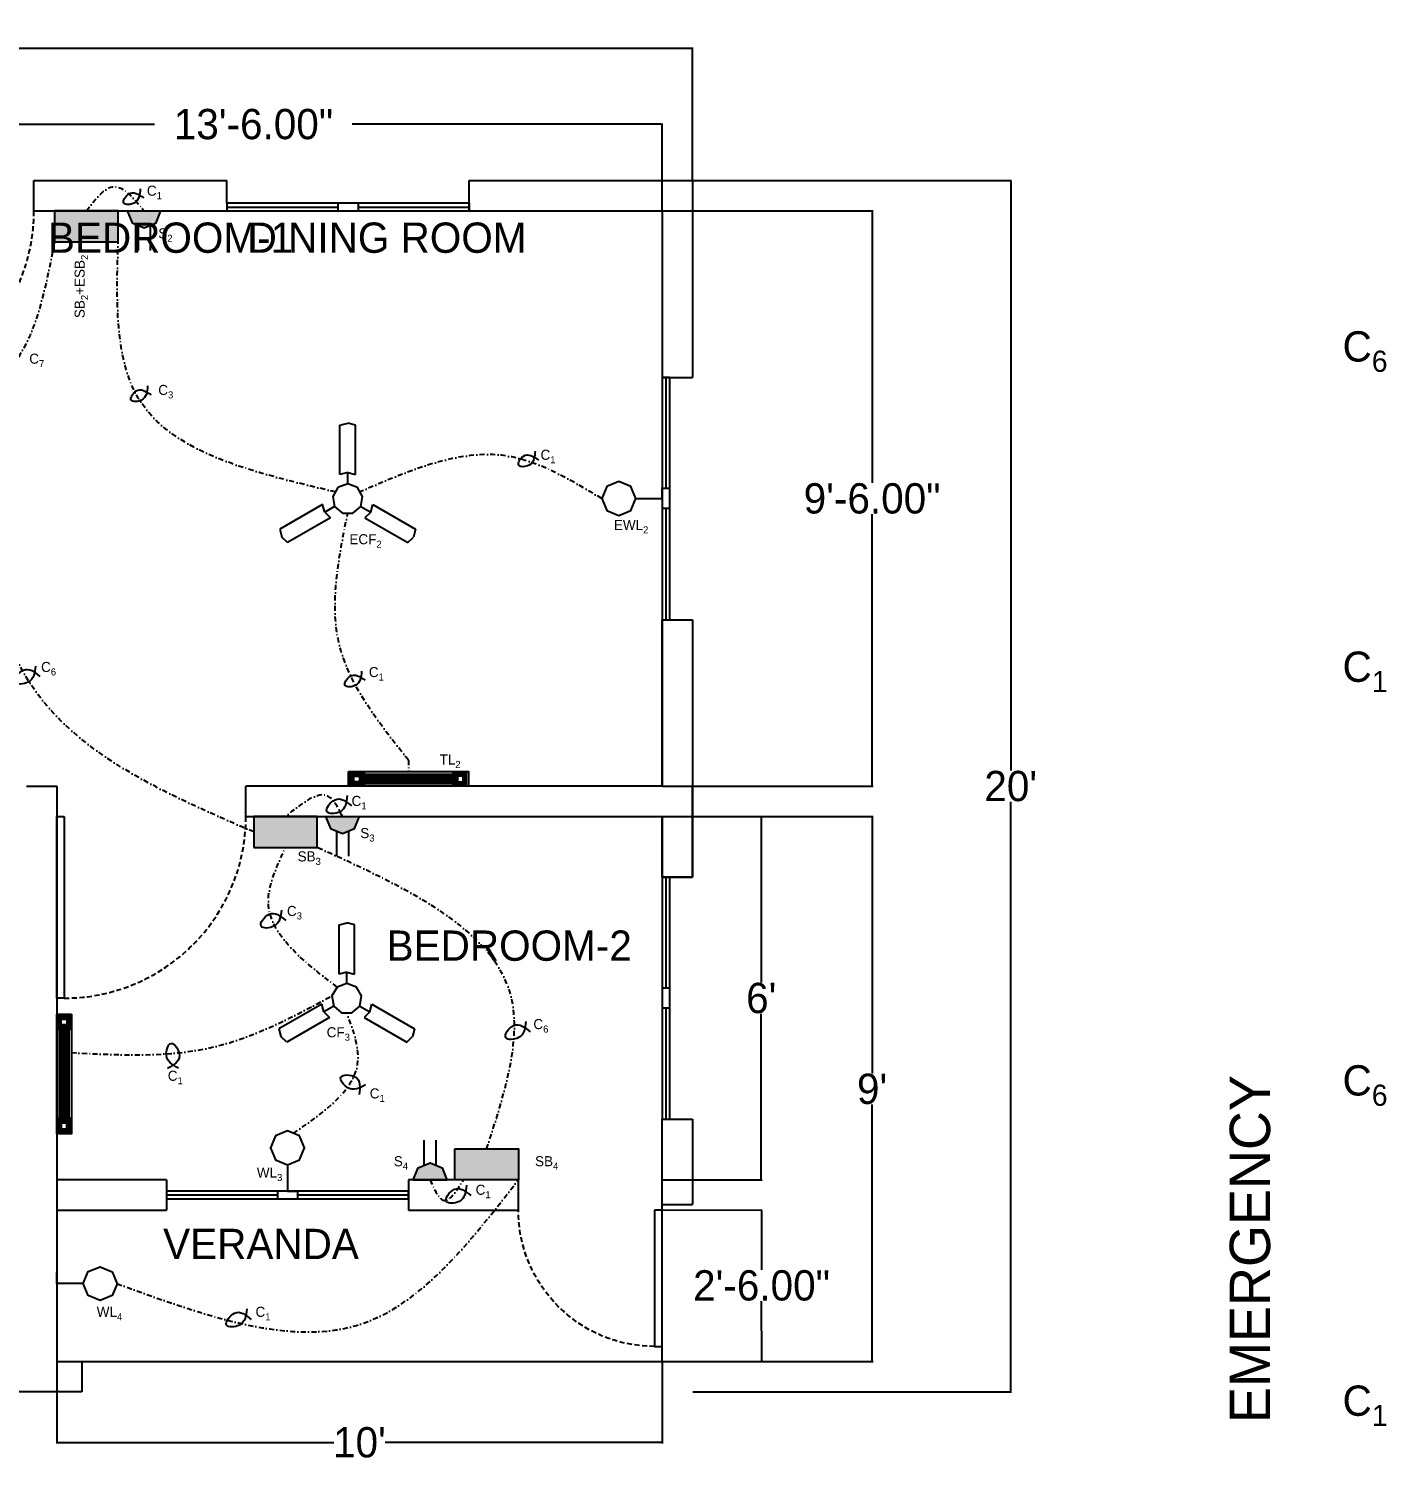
# Model space of a CAD drawing. Header units: inches. Extents: x 35 to 1065, y 19 to 332.
# Drawn here: x 270.5 to 539.5, y 48.1 to 332.2 of the extents above; entities that cross this region are included whole.
import ezdxf

# ---------------------------------------------------------------- set-up
doc = ezdxf.new("R2010")
doc.units = ezdxf.units.IN
doc.header["$MEASUREMENT"] = 0
doc.linetypes.add('DASHDOTX2', pattern=[2, 1, -0.5, 0, -0.5])
doc.linetypes.add('DASHEDX2', pattern=[1.5, 1, -0.5])
doc.layers.get('0').update_dxf_attribs({"color": 93})
for name, color, linetype in [('BEDROOM-1', 5, 'Continuous'), ('BEDROOM-2 WITH VERANDA', 6, 'Continuous'), ('DIMENSION', 52, 'Continuous'), ('DINING ROOM', 3, 'Continuous'), ('DOOR', 45, 'Continuous'), ('KITCHEN', 1, 'Continuous'), ('WALL', 26, 'Continuous'), ('WASHROOM', 125, 'Continuous'), ('WINDOW', 67, 'Continuous')]:
    doc.layers.add(name, color=color, linetype=linetype)
doc.layers.get('0').off()
doc.dimstyles.get("Standard").update_dxf_attribs({"dimtxt": 6, "dimasz": 0.18, "dimexe": 0.18, "dimexo": 0.0625, "dimgap": 0.09, "dimtad": 0, "dimtih": 1, "dimtoh": 1, "dimzin": 0, "dimdsep": 46, "dimlunit": 3, "dimtxsty": 'Standard', "dimcen": 0.09, "dimadec": 0, "dimazin": 0, "dimtfac": 1, "dimtofl": 0, "dimtmove": 0, "dimatfit": 3, "dimfxl": 1, "dimtolj": 1, "dimtzin": 0, "dimarcsym": 0})

# ---------------------------------------------------------------- blocks, each defined once
blk = doc.blocks.new('Wall Light')
at = {"color": 5}
for p, q in [((-5.24, 0), (0, 0)), ((-5.24, 0), (0, 0)), ((0, 0), (0, 2.2)), ((0, 0), (0, 2.2)), ((0, 0), (0, -2.2))]:
    blk.add_line(p, q, dxfattribs=at)
blk.add_lwpolyline([(-5.24, 0), (-6.23, 2.38), (-8.61, 3.36), (-10.98, 2.37), (-11.97, -0.01), (-10.98, -2.38), (-8.6, -3.36), (-6.23, -2.38)], close=True, dxfattribs=at)
blk = doc.blocks.new('Ceiling Fan')
at = {"color": 5}
for p, q in [((-1.61, 14.54), (-0.08, 14.96)), ((-1.61, 4.75), (-1.61, 14.54)), ((1.46, 14.54), (-0.08, 14.96)), ((1.46, 4.75), (1.46, 14.54)), ((-0.08, 5.17), (-1.61, 4.75)), ((-0.08, 2.9), (-0.08, 5.17)), ((-0.08, 5.17), (1.46, 4.75)), ((-0.08, 2.9), (-0.08, 5.17)), ((-5.04, -1.18), (-13.52, -6.08)), ((-4.63, -2.72), (-5.04, -1.18)), ((-2.67, -1.59), (-4.63, -2.72)), ((-2.67, -1.59), (-4.63, -2.72)), ((-4.63, -2.72), (-3.5, -3.84)), ((2.52, -1.59), (4.48, -2.72)), ((2.52, -1.59), (4.48, -2.72)), ((4.48, -2.72), (3.35, -3.84)), ((4.48, -2.72), (4.89, -1.18)), ((4.89, -1.18), (13.37, -6.08)), ((-3.5, -3.84), (-11.98, -8.74)), ((3.35, -3.84), (11.83, -8.74)), ((-13.52, -6.08), (-13.11, -7.62)), ((-11.98, -8.74), (-13.11, -7.62)), ((11.83, -8.74), (12.96, -7.62)), ((13.37, -6.08), (12.96, -7.62))]:
    blk.add_line(p, q, dxfattribs=at)
blk.add_lwpolyline([(-0.08, 2.9), (-2, 2.2), (-3.02, 0.43), (-2.67, -1.59), (-1.1, -2.9), (0.95, -2.9), (2.52, -1.59), (2.87, 0.43), (1.85, 2.2)], close=True, dxfattribs=at)
blk = doc.blocks.new('Tube Light')
at = {"color": 5}
for p, q in [((-15.62, 5.19), (-15.62, 0)), ((15.62, 5.19), (15.62, 0)), ((-15.62, 4.27), (15.62, 4.27)), ((-15.62, 3.92), (15.62, 3.92)), ((-15.62, 3.59), (15.62, 3.59)), ((-15.62, 3.29), (15.62, 3.29)), ((-15.62, 2.59), (15.62, 2.59)), ((-15.62, 1.89), (15.62, 1.89)), ((-15.62, 1.59), (15.62, 1.59)), ((-15.62, 1.26), (15.62, 1.26)), ((-15.62, 0.92), (15.62, 0.92))]:
    blk.add_line(p, q, dxfattribs=at)
for points in [[(-21.12, 5.19), (21.12, 5.19), (21.12, 0), (-21.12, 0)], [(-20.52, 4.84), (-16.02, 4.84), (-16.02, 0.35), (-20.52, 0.35)], [(-20.27, 4.59), (-16.27, 4.59), (-16.27, 0.6), (-20.27, 0.6)], [(-20.02, 4.34), (-16.52, 4.34), (-16.52, 0.85), (-20.02, 0.85)], [(-19.77, 4.09), (-16.77, 4.09), (-16.77, 1.1), (-19.77, 1.1)], [(-19.52, 3.84), (-17.02, 3.84), (-17.02, 1.35), (-19.52, 1.35)], [(-19.27, 3.59), (-17.27, 3.59), (-17.27, 1.6), (-19.27, 1.6)], [(20.52, 4.84), (16.02, 4.84), (16.02, 0.35), (20.52, 0.35)], [(20.27, 4.59), (16.27, 4.59), (16.27, 0.6), (20.27, 0.6)], [(20.02, 4.34), (16.52, 4.34), (16.52, 0.85), (20.02, 0.85)], [(19.77, 4.09), (16.77, 4.09), (16.77, 1.1), (19.77, 1.1)], [(19.52, 3.84), (17.02, 3.84), (17.02, 1.35), (19.52, 1.35)], [(19.27, 3.59), (17.27, 3.59), (17.27, 1.6), (19.27, 1.6)]]:
    blk.add_lwpolyline(points, close=True, dxfattribs=at)
blk = doc.blocks.new('SB')
h = blk.add_hatch(color=5)
h.set_gradient(color1=(175, 129, 70), one_color=1, tint=1, name='INVCURVED')
h.paths.add_polyline_path([(0, 6.12), (0, 0), (12.59, 0), (12.59, 6.12)])
at = {"color": 5}
blk.add_lwpolyline([(0, 6.12), (12.59, 6.12), (12.59, 0), (0, 0)], close=True, dxfattribs=at)
blk = doc.blocks.new('Socket')
h = blk.add_hatch(color=5)
h.set_gradient(color1=(14, 7, 14), one_color=1, tint=1, name='INVCYLINDER')
h.paths.add_polyline_path([(-2.37, -2.38), (0, -3.36), (0, 3.36), (-2.38, 2.37), (-3.36, 0)])
h = blk.add_hatch(color=5)
h.set_gradient(color1=(175, 129, 70), one_color=1, tint=1, name='INVCURVED')
h.paths.add_polyline_path([(-2.37, -2.38), (0, -3.36), (0, 3.36), (-2.38, 2.37), (-3.36, 0)])
at = {"color": 5}
for p, q in [((0, 3.36), (0, -3.36)), ((-2.87, 1.18), (-7.87, 1.18)), ((-2.86, -1.19), (-7.86, -1.19))]:
    blk.add_line(p, q, dxfattribs=at)
blk.add_lwpolyline([(0, 3.36), (-2.38, 2.37), (-3.36, 0), (-2.37, -2.38), (0.01, -3.36)], dxfattribs=at)
blk = doc.blocks.new('Door(Big)')
blk.add_lwpolyline([(-36, 1.5), (0, 1.5), (0, 0), (-36, 0)], close=True)
at = {"linetype": 'DASHEDX2'}
blk.add_arc((-36, 1.5), 36, 0, 90, dxfattribs=at)
blk = doc.blocks.new('Door(Small)')
blk.add_lwpolyline([(-27, 1.5), (0, 1.5), (0, 0), (-27, 0)], close=True)
at = {"linetype": 'DASHEDX2'}
blk.add_arc((-27, 1.5), 27, 0, 90, dxfattribs=at)
blk = doc.blocks.new('Window(Big)')
for p, q in [((0, 0.75), (22, 0.75)), ((22, 1.5), (22, 0)), ((26, 1.5), (26, 0)), ((26, 0.75), (48, 0.75))]:
    blk.add_line(p, q)
blk.add_lwpolyline([(0, 0), (48, 0), (48, 1.5), (0, 1.5)], close=True)
blk = doc.blocks.new('*D12')
at = {"layer": 'DIMENSION', "color": 0, "lineweight": -2}
for p, q in [((102.04, 302.16), (102.04, 328.45)), ((102.22, 328.27), (245.45, 328.27)), ((401.86, 328.27), (258.63, 328.27)), ((402.04, 302.16), (402.04, 328.45))]:
    blk.add_line(p, q, dxfattribs=at)
at = {"layer": 'DIMENSION', "color": 0}
for points in [[(102.22, 328.3), (102.22, 328.24), (102.04, 328.27)], [(401.86, 328.3), (401.86, 328.24), (402.04, 328.27)]]:
    blk.add_solid(points, dxfattribs=at)
at = {"layer": 'DIMENSION', "color": 0, "insert": (252.04, 328.27), "char_height": 6, "attachment_point": 5}
blk.add_mtext("\\A1;25'", dxfattribs=at)
blk = doc.blocks.new('*D15')
at = {"layer": 'DIMENSION', "color": 0, "lineweight": -2}
for p, q in [((396.1, 176.09), (437.82, 176.09)), ((437.64, 175.91), (437.64, 125.18)), ((437.64, 68.27), (437.64, 119)), ((396.1, 68.09), (437.82, 68.09))]:
    blk.add_line(p, q, dxfattribs=at)
at = {"layer": 'DIMENSION', "color": 0}
for points in [[(437.61, 175.91), (437.67, 175.91), (437.64, 176.09)], [(437.61, 68.27), (437.67, 68.27), (437.64, 68.09)]]:
    blk.add_solid(points, dxfattribs=at)
at = {"layer": 'DIMENSION', "color": 0, "insert": (437.64, 122.09), "char_height": 6, "attachment_point": 5}
blk.add_mtext("\\A1;9'", dxfattribs=at)
blk = doc.blocks.new('*D16')
at = {"layer": 'DIMENSION', "color": 0, "lineweight": -2}
for p, q in [((396.1, 296.09), (437.82, 296.09)), ((437.64, 295.91), (437.64, 242.18)), ((437.64, 182.27), (437.64, 236)), ((396.1, 182.09), (437.82, 182.09))]:
    blk.add_line(p, q, dxfattribs=at)
at = {"layer": 'DIMENSION', "color": 0}
for points in [[(437.61, 295.91), (437.67, 295.91), (437.64, 296.09)], [(437.61, 182.27), (437.67, 182.27), (437.64, 182.09)]]:
    blk.add_solid(points, dxfattribs=at)
at = {"layer": 'DIMENSION', "color": 0, "insert": (437.64, 239.09), "char_height": 6, "attachment_point": 5}
blk.add_mtext('\\A1;9\'-6.00"', dxfattribs=at)
blk = doc.blocks.new('*D17')
at = {"layer": 'DIMENSION', "color": 0, "lineweight": -2}
for p, q in [((402.1, 302.09), (465.29, 302.09)), ((465.11, 301.91), (465.11, 185.18)), ((465.11, 62.27), (465.11, 179)), ((402.1, 62.09), (465.29, 62.09))]:
    blk.add_line(p, q, dxfattribs=at)
at = {"layer": 'DIMENSION', "color": 0}
for points in [[(465.08, 301.91), (465.14, 301.91), (465.11, 302.09)], [(465.08, 62.27), (465.14, 62.27), (465.11, 62.09)]]:
    blk.add_solid(points, dxfattribs=at)
at = {"layer": 'DIMENSION', "color": 0, "insert": (465.11, 182.09), "char_height": 6, "attachment_point": 5}
blk.add_mtext("\\A1;20'", dxfattribs=at)
blk = doc.blocks.new('*D18')
at = {"layer": 'DIMENSION', "color": 0, "lineweight": -2}
for p, q in [((396.1, 98.09), (415.88, 98.14)), ((415.7, 97.96), (415.73, 86.23)), ((415.77, 68.32), (415.74, 80.05)), ((396.16, 68.09), (415.95, 68.14))]:
    blk.add_line(p, q, dxfattribs=at)
at = {"layer": 'DIMENSION', "color": 0}
for points in [[(415.73, 97.96), (415.67, 97.96), (415.7, 98.14)], [(415.8, 68.32), (415.74, 68.32), (415.77, 68.14)]]:
    blk.add_solid(points, dxfattribs=at)
at = {"layer": 'DIMENSION', "color": 0, "insert": (415.73, 83.14), "char_height": 6, "attachment_point": 5}
blk.add_mtext('\\A1;2\'-6.00"', dxfattribs=at)
blk = doc.blocks.new('*D19')
at = {"layer": 'DIMENSION', "color": 0, "lineweight": -2}
for p, q in [((396.16, 176.09), (415.85, 176.09)), ((415.67, 175.91), (415.67, 143.18)), ((415.67, 104.27), (415.67, 137)), ((396.16, 104.09), (415.85, 104.09))]:
    blk.add_line(p, q, dxfattribs=at)
at = {"layer": 'DIMENSION', "color": 0}
for points in [[(415.64, 175.91), (415.7, 175.91), (415.67, 176.09)], [(415.64, 104.27), (415.7, 104.27), (415.67, 104.09)]]:
    blk.add_solid(points, dxfattribs=at)
at = {"layer": 'DIMENSION', "color": 0, "insert": (415.67, 140.09), "char_height": 6, "attachment_point": 5}
blk.add_mtext("\\A1;6'", dxfattribs=at)
blk = doc.blocks.new('*D20')
at = {"layer": 'DIMENSION', "color": 0, "lineweight": -2}
for p, q in [((276.04, 68.03), (276.04, 51.87)), ((396.04, 68.03), (396.04, 51.87)), ((276.22, 52.05), (330.95, 52.05)), ((395.86, 52.05), (341.13, 52.05))]:
    blk.add_line(p, q, dxfattribs=at)
at = {"layer": 'DIMENSION', "color": 0}
for points in [[(276.22, 52.08), (276.22, 52.02), (276.04, 52.05)], [(395.86, 52.08), (395.86, 52.02), (396.04, 52.05)]]:
    blk.add_solid(points, dxfattribs=at)
at = {"layer": 'DIMENSION', "color": 0, "insert": (336.04, 52.05), "char_height": 6, "attachment_point": 5}
blk.add_mtext("\\A1;10'", dxfattribs=at)
blk = doc.blocks.new('*D28')
at = {"layer": 'DIMENSION', "color": 0, "lineweight": -2}
for p, q in [((234.04, 296.16), (234.04, 313.44)), ((234.22, 313.26), (295.45, 313.26)), ((395.86, 313.26), (334.63, 313.26)), ((396.04, 296.16), (396.04, 313.44))]:
    blk.add_line(p, q, dxfattribs=at)
at = {"layer": 'DIMENSION', "color": 0}
for points in [[(234.22, 313.29), (234.22, 313.23), (234.04, 313.26)], [(395.86, 313.29), (395.86, 313.23), (396.04, 313.26)]]:
    blk.add_solid(points, dxfattribs=at)
at = {"layer": 'DIMENSION', "color": 0, "insert": (315.04, 313.26), "char_height": 6, "attachment_point": 5}
blk.add_mtext('\\A1;13\'-6.00"', dxfattribs=at)

msp = doc.modelspace()

# ---------------------------------------------------------------- linework, layer by layer
at = {"layer": 'BEDROOM-2 WITH VERANDA'}
for p, q in [((396.04, 215.094), (402.04, 215.094)), ((313.54, 176.094), (313.54, 182.094))]:
    msp.add_line(p, q, dxfattribs=at)
at = {"layer": 'BEDROOM-2 WITH VERANDA', "color": 5}
for p, q in [((327.691, 176.094), (315.099, 176.094)), ((315.099, 176.094), (315.099, 169.971)), ((327.691, 169.971), (327.691, 176.094)), ((315.099, 169.971), (327.691, 169.971))]:
    msp.add_line(p, q, dxfattribs=at)
at = {"layer": 'BEDROOM-2 WITH VERANDA', "color": 6, "linetype": 'DASHDOTX2'}
for points in [[(315.099, 173.033), (270.558, 202.859), (251.917, 241.059), (240.16, 251.221)], [(332.663, 176.094), (329.994, 180.021), (321.395, 176.094)], [(331.603, 142.296), (317.993, 159.045), (321.395, 169.971)], [(361.244, 110.217), (366.112, 140.332), (327.691, 169.971)], [(278.957, 129.303), (307.256, 130.452), (330.579, 140.523)], [(322.972, 113.318), (335.749, 127.624), (333.527, 137.191)], [(288.005, 83.519), (336.78, 75.664), (367.54, 104.094)], [(350.028, 104.094), (352.841, 99.996), (356.665, 104.094)]]:
    msp.add_spline(points, degree=3, dxfattribs=at)
at = {"layer": 'BEDROOM-2 WITH VERANDA', "color": 6}
for points in [[(271.837, 205.899), (270.368, 202.696), (267.83, 202.696), (269.433, 205.098), (272.696, 203.846)], [(333.621, 180.227), (332.152, 177.025), (329.613, 177.025), (331.217, 179.427), (334.48, 178.175)], [(320.561, 157.553), (319.091, 154.351), (316.553, 154.351), (318.156, 156.752), (321.42, 155.501)], [(369.037, 135.471), (367.567, 132.268), (365.029, 132.268), (366.632, 134.67), (369.895, 133.418)], [(300.208, 126.205), (297.772, 128.75), (298.706, 131.11), (300.349, 128.736), (297.984, 126.162)], [(337.234, 122.889), (333.755, 122.332), (332.345, 124.443), (335.233, 124.444), (336.005, 121.035)], [(357.265, 103.015), (355.795, 99.812), (353.257, 99.812), (354.86, 102.214), (358.123, 100.962)], [(313.711, 78.503), (312.241, 75.301), (309.703, 75.301), (311.306, 77.702), (314.569, 76.451)]]:
    msp.add_spline(points, degree=3, dxfattribs=at)
at = {"layer": 'DINING ROOM'}
msp.add_line((309.79, 297.594), (309.79, 296.094), dxfattribs=at)
at = {"layer": 'DINING ROOM', "color": 3, "linetype": 'DASHDOTX2'}
for points in [[(281.92, 296.094), (287.428, 300.897), (293.345, 296.094)], [(331.278, 240.41), (292.267, 258.929), (288.216, 289.971)], [(384.074, 239.088), (365.068, 247.547), (336.149, 240.41)], [(345.741, 187.281), (331.955, 210.588), (333.714, 236.191)], [(345.741, 187.281), (345.741, 185.012)]]:
    msp.add_spline(points, degree=3, dxfattribs=at)
at = {"layer": 'DINING ROOM', "color": 3}
for points in [[(292.592, 300.458), (291.391, 297.659), (289.339, 297.659), (290.29, 299.458), (293.293, 298.658)], [(294.065, 261.416), (292.864, 258.617), (290.812, 258.617), (291.763, 260.417), (294.766, 259.617)], [(370.849, 248.504), (369.648, 245.705), (367.596, 245.705), (368.547, 247.505), (371.55, 246.705)], [(336.455, 204.879), (335.254, 202.08), (333.202, 202.08), (334.153, 203.879), (337.156, 203.079)]]:
    msp.add_spline(points, degree=3, dxfattribs=at)
at = {"layer": 'DINING ROOM', "color": 5, "linetype": 'DASHDOTX2'}
msp.add_spline([(275.624, 289.971), (264.34, 262.614), (240.16, 257.538)], degree=3, dxfattribs=at)
at = {"layer": 'WALL'}
for p, q in [((271.54, 296.094), (271.54, 302.094)), ((271.54, 302.094), (309.79, 302.094)), ((309.79, 297.594), (309.79, 302.094)), ((357.79, 297.594), (357.79, 302.094)), ((357.79, 302.094), (402.04, 302.094)), ((402.04, 302.094), (402.04, 263.094)), ((271.54, 296.094), (309.79, 296.094)), ((357.79, 297.594), (357.79, 296.094)), ((357.79, 296.094), (396.04, 296.094)), ((396.04, 296.094), (396.04, 263.094)), ((396.04, 263.094), (402.04, 263.094)), ((396.04, 215.094), (402.04, 215.094)), ((396.04, 182.094), (396.04, 215.094)), ((396.04, 215.094), (396.04, 182.094)), ((402.04, 215.094), (402.04, 182.094)), ((402.04, 215.094), (402.04, 164.094)), ((270.04, 182.094), (276.04, 182.094)), ((270.04, 182.094), (276.04, 182.094)), ((276.04, 182.094), (276.04, 176.094)), ((276.04, 182.094), (276.04, 68.094)), ((276.04, 182.094), (276.04, 68.094)), ((396.04, 182.094), (313.54, 182.094)), ((396.04, 182.094), (313.54, 182.094)), ((313.54, 176.094), (313.54, 182.094)), ((402.04, 182.094), (402.04, 176.094)), ((402.04, 164.094), (402.04, 182.094)), ((276.04, 176.094), (277.54, 176.094)), ((313.54, 176.094), (396.04, 176.094)), ((313.54, 176.094), (396.04, 176.094)), ((396.04, 176.094), (396.04, 164.094)), ((396.04, 176.094), (396.04, 164.094)), ((396.04, 164.094), (396.04, 176.094)), ((402.04, 164.094), (402.04, 176.094)), ((396.04, 164.094), (402.04, 164.094)), ((396.04, 164.094), (402.04, 164.094)), ((402.04, 164.094), (396.04, 164.094)), ((396.04, 116.094), (402.04, 116.094)), ((396.04, 68.094), (396.04, 116.094)), ((402.04, 116.094), (402.04, 99.176)), ((297.79, 104.094), (276.04, 104.094)), ((297.79, 104.094), (297.79, 98.094)), ((367.54, 104.094), (345.79, 104.094)), ((345.79, 104.094), (345.79, 98.094)), ((367.54, 98.094), (367.54, 104.094)), ((276.04, 98.094), (297.79, 98.094)), ((345.79, 98.094), (367.54, 98.094)), ((396.04, 99.176), (402.04, 99.176)), ((276.04, 68.094), (396.04, 68.094)), ((276.04, 68.094), (281.019, 68.094)), ((281.019, 68.094), (281.019, 62.094)), ((281.019, 68.094), (281.019, 62.094)), ((281.019, 62.094), (246.04, 62.094)), ((281.019, 62.094), (246.04, 62.094))]:
    msp.add_line(p, q, dxfattribs=at)

# ---------------------------------------------------------------- block references
at = {"layer": 'BEDROOM-2 WITH VERANDA', "color": 6, "linetype": 'DASHDOTX2', "xscale": -1, "rotation": 180}
msp.add_blockref('SB', (315.099, 176.094), dxfattribs=at)
at = {"layer": 'BEDROOM-2 WITH VERANDA', "color": 6}
for name, p, rotation in [('Socket', (332.663, 176.094), 90), ('Wall Light', (321.79, 101.844), 270)]:
    msp.add_blockref(name, p, dxfattribs=dict(at, rotation=rotation))
msp.add_blockref('Ceiling Fan', (333.603, 140.094), dxfattribs=at)
at = {"layer": 'BEDROOM-2 WITH VERANDA', "color": 6, "xscale": 0.5625, "yscale": 0.5625, "zscale": 0.5625, "rotation": 270}
msp.add_blockref('Tube Light', (276.04, 125.066), dxfattribs=at)
at = {"layer": 'BEDROOM-2 WITH VERANDA', "color": 6, "xscale": -1, "rotation": 90}
msp.add_blockref('Socket', (350.028, 104.094), dxfattribs=at)
at = {"layer": 'BEDROOM-2 WITH VERANDA', "color": 6, "linetype": 'DASHDOTX2'}
msp.add_blockref('SB', (354.947, 104.094), dxfattribs=at)
at = {"layer": 'BEDROOM-2 WITH VERANDA', "color": 6, "xscale": -1}
msp.add_blockref('Wall Light', (276.04, 83.525), dxfattribs=at)
at = {"layer": 'DINING ROOM', "color": 3, "xscale": -1, "rotation": 180}
msp.add_blockref('SB', (275.624, 296.094), dxfattribs=at)
at = {"layer": 'DINING ROOM', "color": 3, "rotation": 90}
msp.add_blockref('Socket', (293.345, 296.094), dxfattribs=at)
at = {"layer": 'DINING ROOM', "color": 3}
for name, p in [('Ceiling Fan', (333.79, 239.094)), ('Wall Light', (396.04, 239.094))]:
    msp.add_blockref(name, p, dxfattribs=at)
at = {"layer": 'DINING ROOM', "color": 3, "xscale": 0.5625, "yscale": 0.5625, "zscale": 0.5625}
msp.add_blockref('Tube Light', (345.741, 182.094), dxfattribs=at)
at = {"layer": 'DOOR', "rotation": 270}
for p in [(234.04, 260.094), (276.04, 140.094)]:
    msp.add_blockref('Door(Big)', p, dxfattribs=at)
at = {"layer": 'DOOR', "xscale": -1, "rotation": 90}
msp.add_blockref('Door(Small)', (396.04, 71.094), dxfattribs=at)
at = {"layer": 'WINDOW', "color": 5}
msp.add_blockref('Window(Big)', (309.79, 296.094), dxfattribs=at)
at = {"layer": 'WINDOW', "rotation": 270}
for p in [(396.04, 263.094), (396.04, 164.094)]:
    msp.add_blockref('Window(Big)', p, dxfattribs=at)
at = {"layer": 'WINDOW'}
msp.add_blockref('Window(Big)', (297.79, 100.344), dxfattribs=at)

# ---------------------------------------------------------------- texts
at = {"layer": 'BEDROOM-1', "color": 5, "linetype": 'DASHDOTX2', "insert": (136.308, 293.79), "char_height": 6, "width": 7.39382, "attachment_point": 1}
msp.add_mtext('\\pi138;BEDROOM-1', dxfattribs=at)
at = {"layer": 'BEDROOM-1', "color": 5, "char_height": 6, "width": 18.57425, "attachment_point": 1}
for s, insert in [('\\A1;C{\\H0.7x;\\S^ 6;}', (530.876, 272.243)), ('\\A1;C{\\H0.7x;\\S^ 1;}', (530.876, 208.775)), ('\\A1;C{\\H0.7x;\\S^ 6;}', (530.876, 126.803)), ('\\A1;C{\\H0.7x;\\S^ 1;}', (530.876, 63.336))]:
    msp.add_mtext(s, dxfattribs=dict(at, insert=insert))
at = {"layer": 'BEDROOM-1', "color": 5, "insert": (508.515, 55.911), "char_height": 8, "width": 35.9522, "attachment_point": 1, "rotation": 90}
msp.add_mtext('EMERGENCY', dxfattribs=at)
at = {"layer": 'BEDROOM-2 WITH VERANDA', "color": 5, "char_height": 6, "width": 31.93423, "attachment_point": 1}
for s, insert in [('\\A1;C{\\H0.7x;\\S^ 6;}', (530.876, 272.243)), ('\\A1;C{\\H0.7x;\\S^ 1;}', (530.876, 208.775))]:
    msp.add_mtext(s, dxfattribs=dict(at, insert=insert))
at = {"layer": 'BEDROOM-2 WITH VERANDA', "color": 6, "linetype": 'DASHDOTX2', "attachment_point": 1}
for s, insert, char_height, width in [('\\A1;C{\\H0.7x;\\S^ 6;}', (272.95, 206.719), 2, 11.6255), ('\\A1;C{\\H0.7x;\\S^ 1;}', (334.48, 180.175), 2, 11.6255), ('\\A1;S{\\H0.7x;\\S^ 3;}', (336.209, 173.805), 2, 11.6255), ('\\A1;SB{\\H0.7x;\\S^ 3;}', (323.78, 169.183), 2, 11.6255), ('\\A1;C{\\H0.7x;\\S^ 3;}', (321.674, 158.374), 2, 11.6255), ('BEDROOM-2', (341.425, 153.503), 6, 37.25281), ('\\A1;CF{\\H0.7x;\\S^ 3;}', (329.547, 134.337), 2, 11.6255), ('\\A1;C{\\H0.7x;\\S^ 6;}', (370.516, 135.955), 2, 11.6255), ('\\A1;C{\\H0.7x;\\S^ 1;}', (298.056, 125.719), 2, 11.6255), ('\\A1;C{\\H0.7x;\\S^ 1;}', (338.083, 122.219), 2, 11.6255), ('\\A1;S{\\H0.7x;\\S^ 4;}', (342.852, 108.791), 2, 11.6255), ('\\A1;SB{\\H0.7x;\\S^ 4;}', (370.843, 108.791), 2, 11.6255), ('\\A1;WL{\\H0.7x;\\S^ 3;}', (315.704, 106.537), 2, 11.6255), ('\\A1;C{\\H0.7x;\\S^ 1;}', (359.073, 103.124), 2, 11.6255), ('VERANDA', (297.136, 94.394), 6, 50.35374), ('\\A1;WL{\\H0.7x;\\S^ 4;}', (283.978, 78.942), 2, 11.6255), ('\\A1;C{\\H0.7x;\\S^ 1;}', (315.443, 78.942), 2, 11.6255)]:
    msp.add_mtext(s, dxfattribs=dict(at, insert=insert, char_height=char_height, width=width))
at = {"layer": 'DINING ROOM', "color": 3, "linetype": 'DASHDOTX2', "attachment_point": 1}
for s, insert, char_height, width in [('\\A1;C{\\H0.7x;\\S^ 1;}', (293.918, 301.099), 2, 14.66125), ('\\A1;S{\\H0.7x;\\S^ 2;}', (296.175, 292.651), 2, 14.66125), ('DINING ROOM', (313.883, 293.792), 6, 66.72092), ('\\A1;C{\\H0.7x;\\S^ 7;}', (270.603, 267.811), 2, 14.66125), ('\\A1;C{\\H0.7x;\\S^ 1;}', (371.928, 248.769), 2, 14.66125), ('\\A1;EWL{\\H0.7x;\\S^ 2;}', (386.467, 234.872), 2, 14.66125), ('\\A1;ECF{\\H0.7x;\\S^ 2;}', (334.048, 232.035), 2, 14.66125), ('\\A1;C{\\H0.7x;\\S^ 1;}', (337.907, 205.712), 2, 14.66125), ('\\A1;TL{\\H0.7x;\\S^ 2;}', (351.921, 188.39), 2, 14.66125)]:
    msp.add_mtext(s, dxfattribs=dict(at, insert=insert, char_height=char_height, width=width))
at = {"layer": 'DINING ROOM', "color": 3, "linetype": 'DASHDOTX2', "insert": (279.588, 274.849), "char_height": 2, "width": 18.38251, "attachment_point": 1, "rotation": 90}
msp.add_mtext('\\A1;SB{\\H0.7x;\\S^ 2;}+ESB{\\H0.7x;\\S^ 2;}', dxfattribs=at)
at = {"layer": 'DINING ROOM', "color": 5, "char_height": 6, "attachment_point": 1}
for s, insert, width in [('\\A1;C{\\H0.7x;\\S^ 6;}', (530.876, 272.243), 31.93423), ('\\A1;C{\\H0.7x;\\S^ 1;}', (530.876, 208.775), 31.93423), ('\\A1;C{\\H0.7x;\\S^ 6;}', (530.876, 126.803), 18.57425), ('\\A1;C{\\H0.7x;\\S^ 1;}', (530.876, 63.336), 18.57425)]:
    msp.add_mtext(s, dxfattribs=dict(at, insert=insert, width=width))
at = {"layer": 'DINING ROOM', "color": 5, "linetype": 'DASHDOTX2', "insert": (296.175, 261.617), "char_height": 2, "width": 14.66125, "attachment_point": 1}
msp.add_mtext('\\A1;C{\\H0.7x;\\S^ 3;}', dxfattribs=at)
at = {"layer": 'DINING ROOM', "color": 5, "insert": (508.515, 55.911), "char_height": 8, "width": 35.9522, "attachment_point": 1, "rotation": 90}
msp.add_mtext('EMERGENCY', dxfattribs=at)
at = {"layer": 'KITCHEN', "color": 5, "char_height": 6, "attachment_point": 1}
for s, insert, width in [('\\A1;C{\\H0.7x;\\S^ 6;}', (530.876, 272.243), 31.93423), ('\\A1;C{\\H0.7x;\\S^ 1;}', (530.876, 208.775), 31.93423), ('\\A1;C{\\H0.7x;\\S^ 6;}', (530.876, 126.803), 18.57425), ('\\A1;C{\\H0.7x;\\S^ 1;}', (530.876, 63.336), 18.57425)]:
    msp.add_mtext(s, dxfattribs=dict(at, insert=insert, width=width))
at = {"layer": 'KITCHEN', "color": 5, "insert": (508.515, 55.911), "char_height": 8, "width": 35.9522, "attachment_point": 1, "rotation": 90}
msp.add_mtext('EMERGENCY', dxfattribs=at)
at = {"layer": 'WASHROOM', "color": 5, "char_height": 6, "attachment_point": 1}
for s, insert, width in [('\\A1;C{\\H0.7x;\\S^ 6;}', (530.876, 272.243), 31.93423), ('\\A1;C{\\H0.7x;\\S^ 1;}', (530.876, 208.775), 31.93423), ('\\A1;C{\\H0.7x;\\S^ 6;}', (530.876, 126.803), 18.57425), ('\\A1;C{\\H0.7x;\\S^ 1;}', (530.876, 63.336), 18.57425)]:
    msp.add_mtext(s, dxfattribs=dict(at, insert=insert, width=width))
at = {"layer": 'WASHROOM', "color": 5, "insert": (508.515, 55.911), "char_height": 8, "width": 35.9522, "attachment_point": 1, "rotation": 90}
msp.add_mtext('EMERGENCY', dxfattribs=at)

# ---------------------------------------------------------------- dimensions: what is measured, and where the dimension line sits
at = {"layer": 'DIMENSION'}
dim = msp.add_linear_dim(base=(402.04, 328.266), p1=(102.04, 302.094), p2=(402.04, 302.094), dimstyle='Standard', dxfattribs=at)
dim.commit()
dim.dimension.update_dxf_attribs({"geometry": '*D12', "text_midpoint": (252.04, 328.266), "dimtype": 160})
for p1, p2, distance, picture, middle in [((396.04, 296.094), (234.04, 296.094), -17.165, '*D28', (315.04, 313.259)), ((402.04, 302.094), (402.04, 62.094), 63.07, '*D17', (465.109, 182.094)), ((396.04, 296.094), (396.04, 182.094), 41.597, '*D16', (437.636, 239.094)), ((396.04, 176.094), (396.04, 68.094), 41.597, '*D15', (437.636, 122.094)), ((396.102, 176.094), (396.102, 104.094), 19.564, '*D19', (415.666, 140.094)), ((396.04, 98.094), (396.102, 68.094), 19.664, '*D18', (415.735, 83.135))]:
    dim = msp.add_aligned_dim(p1=p1, p2=p2, distance=distance, dimstyle='Standard', dxfattribs=at)
    dim.commit()
    dim.dimension.update_dxf_attribs({"geometry": picture, "text_midpoint": middle})
dim = msp.add_linear_dim(base=(276.04, 52.055), p1=(396.04, 68.094), p2=(276.04, 68.094), dimstyle='Standard', dxfattribs=at)
dim.commit()
dim.dimension.update_dxf_attribs({"geometry": '*D20', "text_midpoint": (336.04, 52.055)})

doc.saveas('drawing.dxf')
